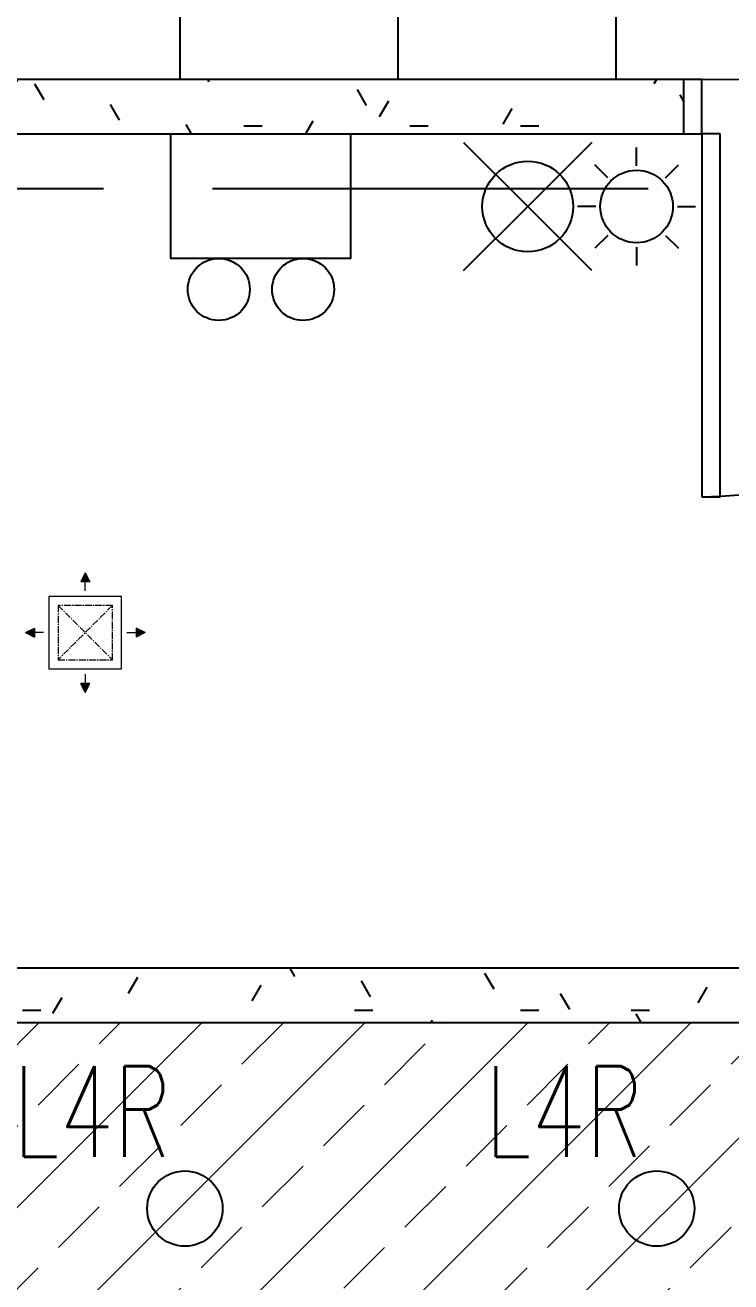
# Model space of a CAD drawing. Header units: millimetres. Extents: x -92759 to 184353, y -15225 to 86714.
# Drawn here: x 56612 to 58556, y 67327 to 70791 of the extents above; entities that cross this region are included whole.
import ezdxf

# ---------------------------------------------------------------- set-up
doc = ezdxf.new("R2010")
doc.units = ezdxf.units.MM
doc.linetypes.add('CENTER2', pattern=[28.575, 19.05, -3.175, 3.175, -3.175])
doc.linetypes.add('IDA - Grid Line', pattern=[2100, 1200, -300, 300, -300])
for name, color, linetype in [('0-1', 9, 'Continuous'), ('A-_DOOR----_E', 8, 'Continuous'), ('A-_FURT----_E-1', 8, 'Continuous'), ('A-_WALL----_H-1', 9, 'Continuous'), ('A-_WALLPRTN_E', 8, 'Continuous'), ('A-PATT-CONC', 8, 'Continuous'), ('E-_LIGT----_E-', 3, 'Continuous'), ('E-EM LIGHT', 1, 'Continuous'), ('E-legend', 1, 'Continuous'), ('E-LIGHT----E', 1, 'Continuous')]:
    doc.layers.add(name, color=color, linetype=linetype)
for name, color, linetype, true_color in [('A-_DETA----_ED-2', 1, 'Continuous', 0xff0000), ('E-_FIREALAM_E-1', 1, 'Continuous', 0xff0000), ('S-_ANOTGRID_E-1', 9, 'IDA - Grid Line', 0x808080)]:
    doc.layers.add(name, color=color, linetype=linetype, true_color=true_color)
for name, color, linetype, lineweight in [('HFI 9MM FPB', 94, 'Continuous', 5), ('M-ACMV_FAD', 3, 'Continuous', 18), ('M-ACMV_FAG', 3, 'Continuous', 25), ('M-ACMV_FCU-1', 86, 'Continuous', 9)]:
    doc.layers.add(name, color=color, linetype=linetype, lineweight=lineweight)
doc.styles.add('Simplex', font='simplex_.ttf', dxfattribs={"width": 0.7, "height": 450})
pattern_1 = [(0, (-11670.95, 40338.29), (609.6, 152.4), [50.292, -406.908, 50.292, -406.908, -2438.4]), (0, (-11670.95, 40338.29), (609.6, 152.4), [-914.4, 50.292, -864.108, 50.292, -406.908, -1066.8]), (0, (-11670.95, 40338.29), (609.6, 152.4), [-2286, 50.292, -254.508, 50.292, -711.708]), (120, (-11442.35, 40414.49), (-436.7823, 451.7291), [50.292, -406.908, 50.292, -406.908, -2438.4]), (120, (-11442.35, 40414.49), (-436.7823, 451.7291), [-914.4, 50.292, -864.108, 50.292, -406.908, -1066.8]), (120, (-11442.35, 40414.49), (-436.7823, 451.7291), [-2286, 50.292, -254.508, 50.292, -711.708]), (240, (-11366.15, 40719.29), (-172.8177, -604.1291), [50.292, -406.908, 50.292, -406.908, -2438.4]), (240, (-11366.15, 40719.29), (-172.8177, -604.1291), [-914.4, 50.292, -864.108, 50.292, -406.908, -1066.8]), (240, (-11366.15, 40719.29), (-172.8177, -604.1291), [-2286, 50.292, -254.508, 50.292, -711.708])]
pattern_2 = [(45, (-381589.02, -647239), (-224.5064, 224.5064), []), (45, (-381364.5, -647239), (-224.5064, 224.5064), [158.75, -79.375])]

# ---------------------------------------------------------------- blocks, each defined once
blk = doc.blocks.new('IDA - F - DoubleUnbalanced - Swing - 1600L X 2200H - TD-02-10538725-BLK8_RHH_2ND STOREY PLAN')
at = {"layer": 'A-_DOOR----_E'}
for p, q in [((1000, 1075), (950, 1075)), ((950, 1075), (950, 75)), ((1000, 75), (1000, 1075)), ((-500, 575), (-450, 575)), ((-500, 75), (-500, 575)), ((-450, 575), (-450, 75)), ((-500, 75), (-550, 75)), ((-450, 75), (-500, 75)), ((-500, -75), (-500, 75)), ((950, 75), (1000, 75)), ((1050, 75), (1000, 75)), ((1000, 75), (1000, -75)), ((-550, -75), (-500, -75)), ((1000, -75), (1050, -75))]:
    blk.add_line(p, q, dxfattribs=at)
for centre, radius, start, end in [((1000, 75), 1000, 90, 180), ((1000, 75), 1000, 90, 180), ((-500, 75), 500, 360, 90), ((-500, 75), 500, 0, 90)]:
    blk.add_arc(centre, radius, start, end, dxfattribs=at)
blk = doc.blocks.new('IDA- Fire Extinguisher1 - 3kg AB-8839181-BLK8_RHH_2ND STOREY PLAN')
at = {"layer": 'A-_DETA----_ED-2'}
for p in [(-176.8, 376.8), (176.8, 376.8), (-176.8, 23.2), (176.8, 23.2)]:
    blk.add_line(p, (0, 200), dxfattribs=at)
blk.add_circle((0, 200), 125, dxfattribs=at)
blk = doc.blocks.new('IDA - Strobe Light - IDA - Strobe Light-9685421-BLK8_RHH_2ND STOREY PLAN')
at = {"layer": 'A-_DETA----_ED-2'}
for p, q in [((300, -87.5), (300, -37.5)), ((220.5, -120.5), (185.1, -85.1)), ((379.5, -120.5), (414.9, -85.1)), ((187.5, -200), (137.5, -200)), ((412.5, -200), (462.5, -200)), ((220.5, -279.5), (185.1, -314.9)), ((379.5, -279.5), (414.9, -314.9)), ((300, -312.5), (300, -362.5))]:
    blk.add_line(p, q, dxfattribs=at)
blk.add_circle((300, -200), 100, dxfattribs=at)
blk = doc.blocks.new('A$C3019c3af')
at = {"layer": 'A-_WALL----_H-1'}
h = blk.add_hatch(dxfattribs=at)
h.set_pattern_fill('FP_8', color=256, style=0, pattern_type=2)
h.set_pattern_definition(pattern_1)
h.paths.add_polyline_path([(-24275, 37750), (-24275, 37900), (-27300, 37900), (-27300, 37750)])
h.paths.add_polyline_path([(-22675, 37750), (-19650, 37750), (-19650, 37900), (-22675, 37900), (-22675, 37825)])
h = blk.add_hatch(dxfattribs=at)
h.set_pattern_fill('FP_8', color=256, style=0, pattern_type=2)
h.set_pattern_definition(pattern_1)
h.paths.add_polyline_path([(-19650, 35300), (-19650, 35450), (-27750, 35450), (-27750, 35300), (-23188.5, 35300)])
at = {"layer": 'A-_WALLPRTN_E'}
for p, q in [((-24275, 37900), (-27300, 37900)), ((-24275, 37750), (-24275, 37900)), ((-27300, 37750), (-24275, 37750)), ((-19650, 35450), (-27750, 35450)), ((-27750, 35300), (-19650, 35300))]:
    blk.add_line(p, q, dxfattribs=at)
at = {"layer": 'S-_ANOTGRID_E-1'}
blk.add_line((-38173.1, 37600), (13784.7, 37600), dxfattribs=at)
at = {"layer": 'A-_DOOR----_E', "rotation": 180}
blk.add_blockref('IDA - F - DoubleUnbalanced - Swing - 1600L X 2200H - TD-02-10538725-BLK8_RHH_2ND STOREY PLAN', (-23225, 37825), dxfattribs=at)
at = {"layer": 'A-_FURT----_E-1', "rotation": 180}
blk.add_blockref('IDA- Fire Extinguisher1 - 3kg AB-8839181-BLK8_RHH_2ND STOREY PLAN', (-24705, 37750), dxfattribs=at)
at = {"layer": 'E-_FIREALAM_E-1'}
blk.add_blockref('IDA - Strobe Light - IDA - Strobe Light-9685421-BLK8_RHH_2ND STOREY PLAN', (-24705, 37750), dxfattribs=at)
blk = doc.blocks.new('RCP_B8L2')
at = {"layer": 'A-PATT-CONC'}
h = blk.add_hatch(dxfattribs=at)
h.set_pattern_fill('ANSI37', color=256, scale=189, angle=45)
h.set_pattern_definition([(90, (-397818.07, -146677.3), (-600.075, 0), []), (180, (-397818.07, -146677.3), (-6e-14, -600.075), [])])
h.paths.add_polyline_path([(-379218.1, -147877.3), (-379218.1, -146077.3), (-378018.1, -146077.3), (-378018.1, -147877.3), (-369818.1, -147877.3), (-369818.1, -149677.3), (-397818.1, -149677.3), (-397818.1, -147877.3), (-397818.1, -146677.3), (-396618.1, -146677.3), (-395418.1, -146677.3), (-395418.1, -147877.3)])
at = {"layer": 'HFI 9MM FPB'}
h = blk.add_hatch(dxfattribs=at)
h.set_pattern_fill('ANSI33', color=256, scale=50)
h.set_pattern_definition(pattern_2)
h.paths.add_polyline_path([(-397818.1, -145727.3), (-400118.1, -145727.3), (-400118.1, -175677.3), (-397818.1, -175677.3), (-397818.1, -149677.3), (-369818.1, -149677.3), (-369818.1, -175677.3), (-400118.1, -175677.3), (-400118.1, -180477.3), (-377418.1, -180477.3), (-377418.1, -194177.3), (-377868.1, -194177.3), (-377868.1, -197377.3), (-373818.1, -197377.3), (-373818.1, -196977.3), (-373218.1, -196977.3), (-373218.1, -197377.3), (-372328.1, -197377.3), (-372328.1, -187777.3), (-373518.1, -187777.3), (-373518.1, -183977.3), (-369718.1, -183977.3), (-369718.1, -184377.3), (-367302.1, -184377.3), (-367302.1, -183227.3), (-367418.1, -183227.3), (-367418.1, -174577.3), (-365018.1, -174577.3), (-365018.1, -174045.3), (-364918.1, -174045.3), (-364918.1, -173009.3), (-365018.1, -173009.3), (-365018.1, -172877.3), (-367418.1, -172877.3), (-367418.1, -161227.3), (-365818.1, -161227.3), (-365818.1, -161927.3), (-362518.1, -161927.3), (-362518.1, -160193), (-362518.1, -159277.3), (-362718.1, -159277.3), (-362718.1, -157677.3), (-364168.1, -157677.3), (-364168.1, -158127.3), (-364455.6, -158127.3), (-365318.1, -158127.3), (-365318.1, -158827.3), (-366818.1, -158827.3), (-366818.1, -159277.3), (-367418.1, -159277.3), (-367418.1, -145307.3), (-369018.1, -145307.3), (-369018.1, -145557.3), (-369818.1, -145557.3), (-369818.1, -147877.3), (-377418.1, -147877.3), (-377418.1, -145557.7), (-379668.1, -145557.7), (-379668.1, -147877.3), (-394868.1, -147877.3), (-394868.1, -146527.3), (-397818.1, -146527.3)])
h.paths.add_polyline_path([(-399868.1, -146002.3), (-398068.1, -146002.3), (-398068.1, -175402.3), (-399868.1, -175402.3)], flags=16)
h.paths.add_polyline_path([(-379218.1, -147877.3), (-379218.1, -146077.3), (-378018.1, -146077.3), (-378018.1, -147877.3), (-369818.1, -147877.3), (-369818.1, -149677.3), (-397818.1, -149677.3), (-397818.1, -147877.3), (-397818.1, -146677.3), (-396618.1, -146677.3), (-395418.1, -146677.3), (-395418.1, -147877.3)], flags=16)
h.paths.add_polyline_path([(-369518.1, -175677.3), (-367718.1, -175677.3), (-367718.1, -145677.3), (-369518.1, -145677.3)], flags=16)
h.paths.add_polyline_path([(-366468.1, -159177.3), (-366468.1, -160977.3), (-365268.1, -160977.3), (-365268.1, -161577.3), (-362868.1, -161577.3), (-362868.1, -159177.3)], flags=16)
h.paths.add_polyline_path([(-376718.1, -196977.3), (-373718.1, -196977.3), (-373718.1, -187977.3), (-373718.1, -187977.3), (-373718.1, -183777.3), (-367718.1, -183777.3), (-367718.1, -175977.3), (-399518.1, -175977.3), (-399518.1, -180177.3), (-376718.1, -180177.3)], flags=16)
h = blk.add_hatch(dxfattribs=at)
h.set_pattern_fill('ANSI33', color=256, scale=50)
h.set_pattern_definition(pattern_2)
h.paths.add_polyline_path([(-396916.6, -153298.3), (-390319.6, -153298.3), (-390319.6, -158098.3), (-396916.6, -158098.3)], flags=16)
edge = h.paths.add_edge_path()
edge.add_line((-397702.1, -152277.3), (-389568.1, -152277.3))
edge.add_line((-389568.1, -152277.3), (-389568.1, -159127.3))
edge.add_line((-389568.1, -159127.3), (-397218.1, -159127.3))
edge.add_line((-397218.1, -159127.3), (-397218.1, -158677.3))
edge.add_line((-397218.1, -158677.3), (-397668.1, -158677.3))
edge.add_line((-397668.1, -158677.3), (-397668.1, -152277.3))
blk.add_lwpolyline([(-379668.1, -147877.3), (-394868.1, -147877.3), (-394868.1, -146527.3), (-397818.1, -146527.3), (-397818.1, -145727.3), (-400118.1, -145727.3), (-400118.1, -175677.3), (-397818.1, -175677.3), (-397818.1, -149677.3), (-369818.1, -149677.3)], dxfattribs=at)
for points in [[(-379218.1, -147877.3), (-379218.1, -146077.3), (-378018.1, -146077.3), (-378018.1, -147877.3), (-369818.1, -147877.3), (-369818.1, -149677.3), (-397818.1, -149677.3), (-397818.1, -147877.3), (-397818.1, -146677.3), (-396618.1, -146677.3), (-395418.1, -146677.3), (-395418.1, -147877.3)], [(-397668.1, -152277.3), (-389568.1, -152277.3), (-389568.1, -159127.3), (-397668.1, -159127.3)]]:
    blk.add_lwpolyline(points, close=True, dxfattribs=at)
blk = doc.blocks.new('A$C020d881d')
at = {"layer": 'E-legend', "lineweight": 25}
blk.add_circle((818.7, 172), 103.8, dxfattribs=at)
at = {"layer": 'E-legend', "lineweight": 25, "style": 'Simplex', "width": 0.7}
blk.add_text('L4R', height=250, dxfattribs=at).set_placement((345.2, 314.3))
blk = doc.blocks.new('mickey mouse ltg')
at = {"layer": 'E-EM LIGHT'}
blk.add_lwpolyline([(-352.5, 0), (93.2, 0), (93.2, -309.1), (-352.5, -309.1)], close=True, dxfattribs=at)
for centre in [(-233.8, -386.1), (-24.6, -386.1)]:
    blk.add_circle(centre, 77, dxfattribs=at)
blk = doc.blocks.new('ES')
at = {"layer": 'E-EM LIGHT', "color": 7, "xscale": 1.110047492056147, "yscale": 1.110047492056147, "zscale": 1.110047492056147, "rotation": 179.9999999999651}
blk.add_blockref('mickey mouse ltg', (-143.9, 0), dxfattribs=at)
blk = doc.blocks.new('EL_B8_L2_R4')
at = {"layer": 'E-_LIGT----_E-', "ltscale": 0.5}
for p in [(-34067.9, -11984.5), (-32768.4, -11984.5)]:
    blk.add_blockref('A$C020d881d', p, dxfattribs=at)
at = {"layer": 'E-LIGHT----E', "rotation": 180.0000000000018}
blk.add_blockref('ES', (-33040.3, -8850), dxfattribs=at)
blk = doc.blocks.new('A$C5ccd6a02')
at = {"layer": 'M-ACMV_FAG', "lineweight": 5}
h = blk.add_hatch(color=3, dxfattribs=at)
h.dxf.hatch_style = 1
h.paths.add_polyline_path([(0, 165), (12.6, 139.9), (-12.6, 139.9)])
h = blk.add_hatch(color=3, dxfattribs=at)
h.dxf.hatch_style = 1
h.paths.add_polyline_path([(-165, 0), (-139.9, 12.6), (-139.9, -12.6)])
h = blk.add_hatch(color=3, dxfattribs=at)
h.dxf.hatch_style = 1
h.paths.add_polyline_path([(139.9, -12.6), (139.9, 12.6), (165, 0)])
h = blk.add_hatch(color=3, dxfattribs=at)
h.dxf.hatch_style = 1
h.paths.add_polyline_path([(-12.6, -139.9), (12.6, -139.9), (0, -165)])
at = {"layer": 'M-ACMV_FAD', "color": 3, "lineweight": 5}
blk.add_lwpolyline([(-100, -100), (100, -100), (100, 100), (-100, 100)], close=True, dxfattribs=at)
at = {"layer": 'M-ACMV_FAG', "color": 3, "lineweight": 5}
for p, q in [((0, 165), (-12.6, 139.9)), ((12.6, 139.9), (-12.6, 139.9)), ((0, 165), (12.6, 139.9)), ((0, 114.8), (0, 139.9)), ((-165, 0), (-139.9, 12.6)), ((-165, 0), (-139.9, -12.6)), ((-139.9, 12.6), (-139.9, -12.6)), ((-114.8, 0), (-139.9, 0)), ((114.8, 0), (139.9, 0)), ((139.9, 12.6), (139.9, -12.6)), ((165, 0), (139.9, 12.6)), ((165, 0), (139.9, -12.6)), ((0, -114.8), (0, -139.9)), ((12.6, -139.9), (-12.6, -139.9)), ((0, -165), (-12.6, -139.9)), ((0, -165), (12.6, -139.9))]:
    blk.add_line(p, q, dxfattribs=at)
at = {"layer": 'M-ACMV_FAG', "color": 3, "linetype": 'CENTER2', "lineweight": 5}
for p, q in [((-75, 75), (75, -75)), ((75, 75), (-75, -75))]:
    blk.add_line(p, q, dxfattribs=at)
blk.add_lwpolyline([(-75, -75), (75, -75), (75, 75), (-75, 75)], close=True, dxfattribs=at)
blk = doc.blocks.new('ACMV_B8_L2')
at = {"layer": 'M-ACMV_FAG', "color": 3, "lineweight": 5}
blk.add_blockref('A$C5ccd6a02', (117441.2, -36599.4), dxfattribs=at)

msp = doc.modelspace()

# ---------------------------------------------------------------- block references
at = {"layer": '0-1'}
msp.add_blockref('A$C3019c3af', (82701.1, 32741.2), dxfattribs=at)
at = {"layer": 'A-PATT-CONC'}
msp.add_blockref('RCP_B8L2', (452619.1, 220318.5), dxfattribs=at)
at = {"layer": 'E-legend', "color": 7}
msp.add_blockref('EL_B8_L2_R4', (90301.1, 79341.2), dxfattribs=at)
at = {"layer": 'M-ACMV_FCU-1'}
msp.add_blockref('ACMV_B8_L2', (-60663.6, 105715.9), dxfattribs=at)

doc.saveas('drawing.dxf')
